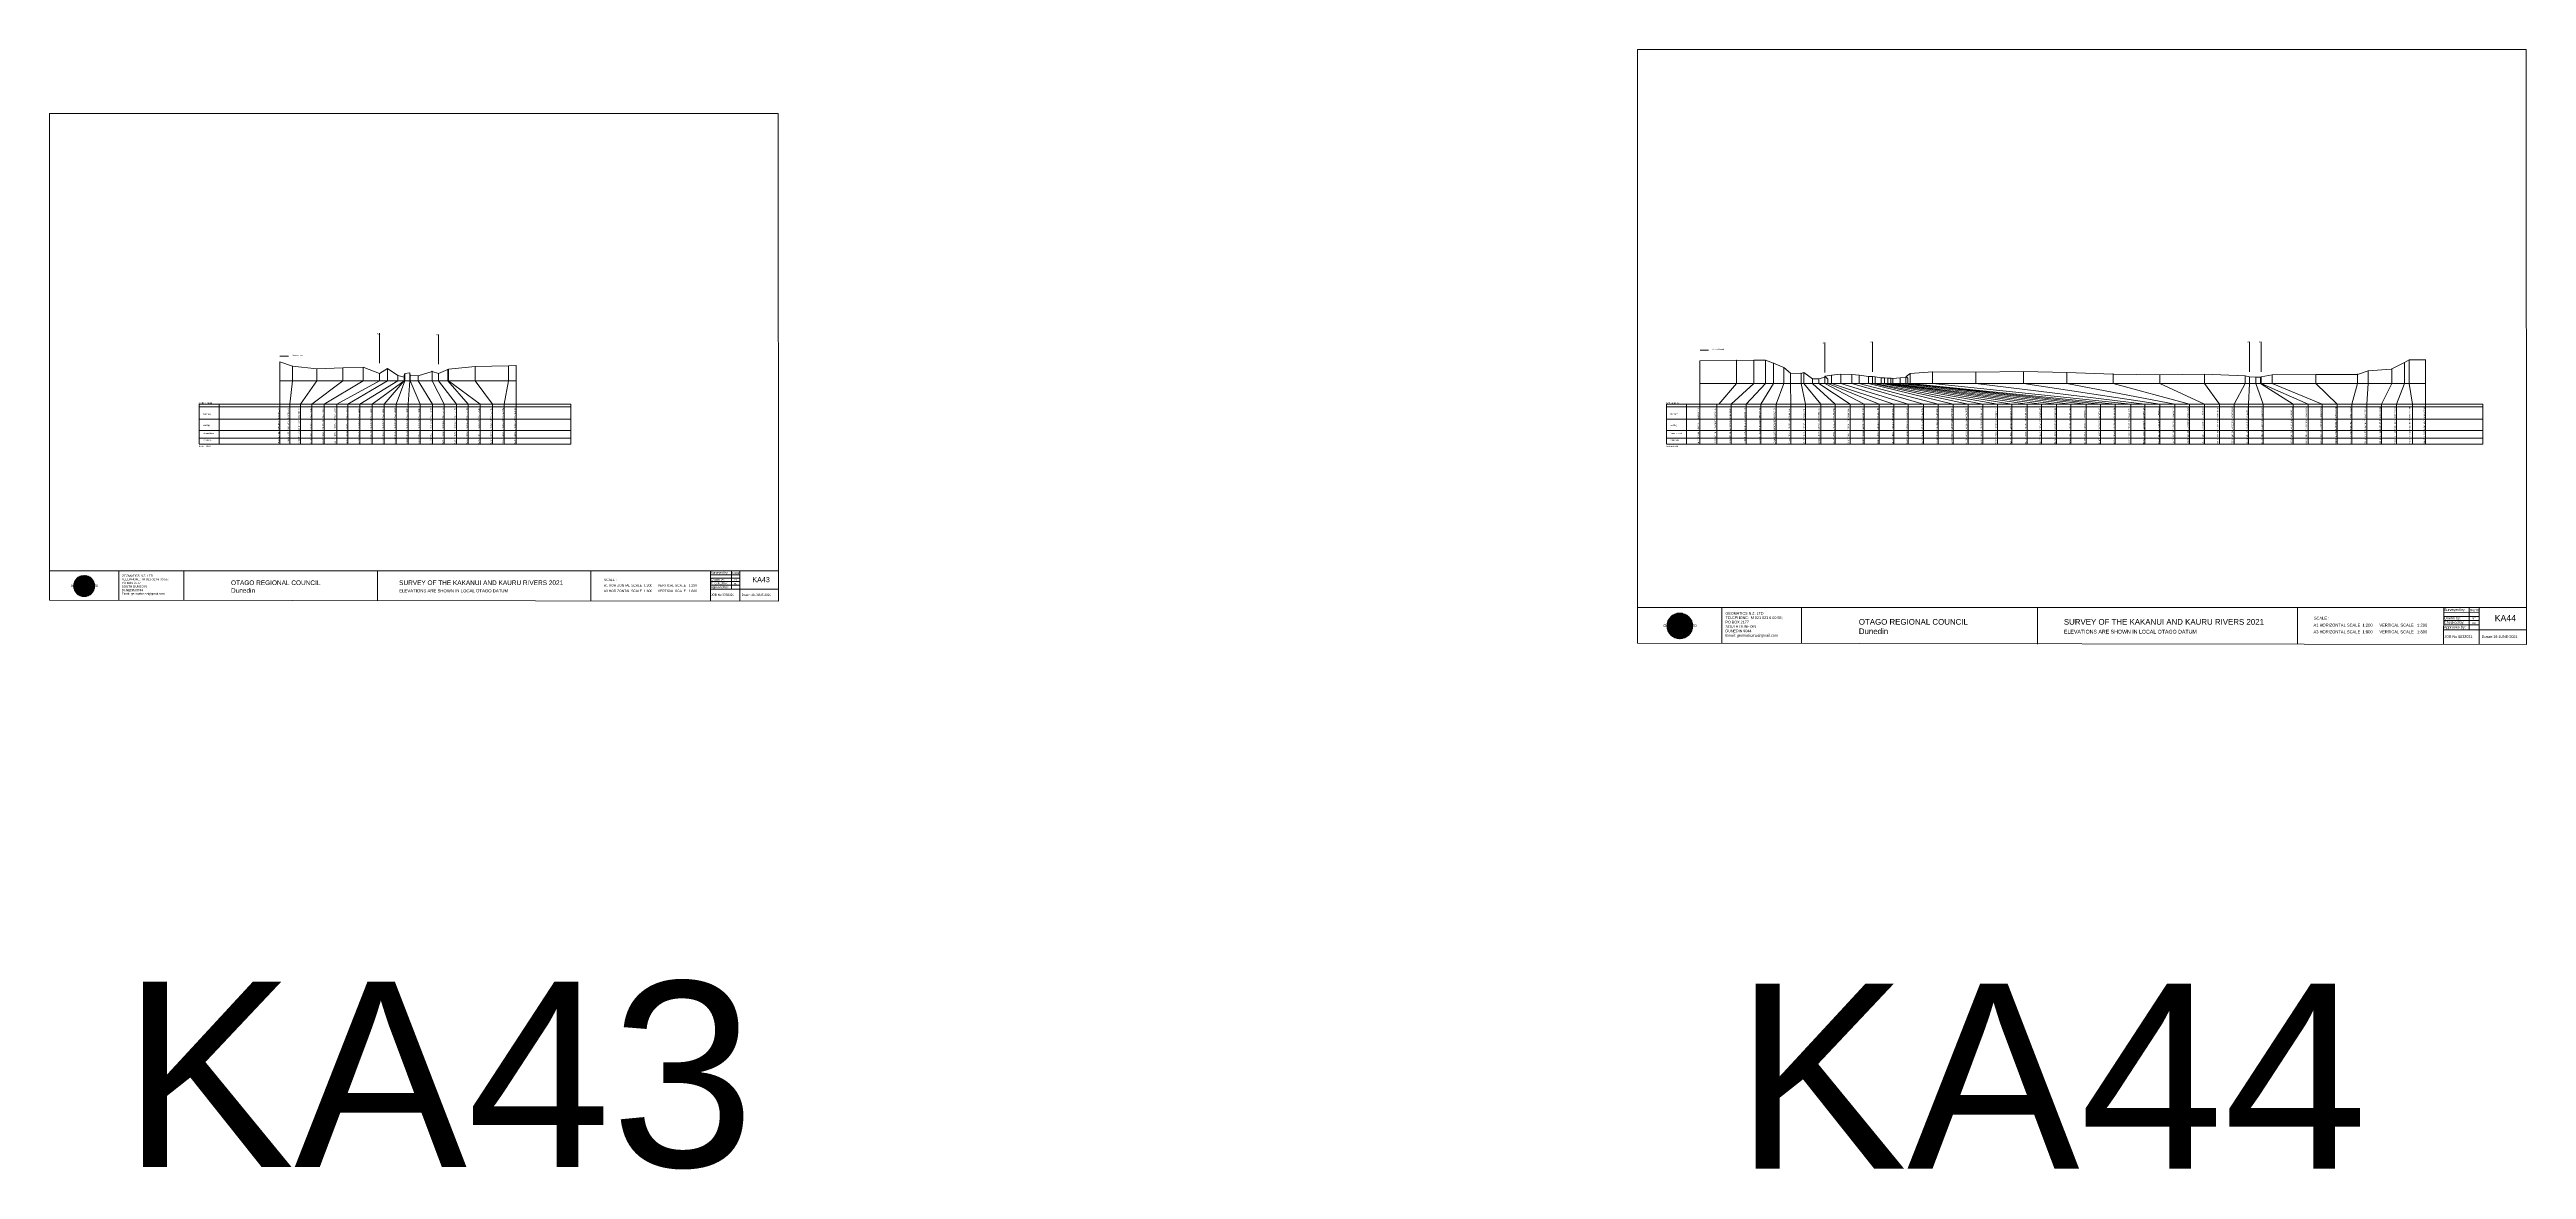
# Model space of a CAD drawing. Header units: millimetres. Extents: x -4102225 to 11595281, y -18031110 to 2286893.
# Drawn here: x 7920192 to 8775796, y -164450 to 222595 of the extents above; entities that cross this region are included whole.
import ezdxf

# ---------------------------------------------------------------- set-up
doc = ezdxf.new("R2010")
doc.units = ezdxf.units.MM
doc.header["$PDMODE"] = 35
doc.header["$PDSIZE"] = 20
doc.layers.get('0').update_dxf_attribs({"lineweight": 0})
doc.layers.add('geo', color=7, linetype='Continuous', lineweight=0)
doc.styles.get("Standard").update_dxf_attribs({"font": 'arial.ttf'})

# ---------------------------------------------------------------- blocks, each defined once
blk = doc.blocks.new('Geomatics_Circle_SPT')
at = {"layer": 'geo', "color": 2, "linetype": 'Continuous', "lineweight": 0}
for p, q in [((0, 25.2), (-25.2, 0)), ((-24.7, 4.9), (-4.9, 24.7)), ((-24.7, -4.9), (4.9, 24.7)), ((4.9, -24.7), (-24.7, 4.9)), ((-24.7, 0), (0, -24.7)), ((-9.7, 23.3), (-23.3, 9.6)), ((9.7, 23.3), (-23.3, -9.7)), ((-23.3, 9.7), (9.7, -23.3)), ((-21, 14), (-14, 21)), ((-21, -14), (14, 21)), ((14, -21), (-21, 14)), ((0, 0), (-17.8, 17.8)), ((0, 0), (-17.8, -17.8)), ((-14, 21), (21, -14)), ((21, 14), (-14, -21)), ((23.3, -9.7), (-9.7, 23.3)), ((-9.7, -23.3), (23.3, 9.7)), ((-4.9, 24.7), (24.7, -4.9)), ((24.7, 4.9), (-4.9, -24.7)), ((25.2, 0), (0, 25.2)), ((0, 0), (17.8, 17.8)), ((0, 0), (17.8, -17.8)), ((0, -24.8), (25.2, 0)), ((4.9, 24.7), (24.7, 4.9)), ((23.3, 9.7), (9.7, 23.3)), ((14, 21), (21, 14)), ((17.8, 18.1), (17.8, 18.1)), ((-4.9, -24.7), (-24.7, -4.9)), ((-23.3, -9.7), (-9.7, -23.3)), ((-14, -21), (-21, -14)), ((-17.8, -17.8), (-17.8, -17.8)), ((24.7, -4.9), (4.9, -24.7)), ((4.9, -24.7), (4.9, -24.7)), ((9.7, -23.3), (23.3, -9.7)), ((21, -14), (14, -21)), ((18.1, -17.8), (18.1, -17.8))]:
    blk.add_line(p, q, dxfattribs=at)
at = {"layer": 'geo', "color": 1, "linetype": 'Continuous', "lineweight": 0}
for p, q in [((-25.2, 0), (9.7, 23.3)), ((-25.2, 0), (-9.6, 23.3)), ((-25.2, 0), (23.3, 9.7)), ((-25.2, 0), (-23.3, 9.7)), ((-23.3, -9.7), (-25.2, 0)), ((-9.6, -23.3), (-25.2, 0)), ((9.7, -23.3), (-25.2, 0)), ((-4.9, 24.8), (-24.7, -4.9)), ((4.9, 24.7), (-24.7, 4.9)), ((14, 21), (-24.7, -4.9)), ((-14, 21), (-24.7, 4.9)), ((21, 14), (-24.7, 4.9)), ((-21, 14), (-24.7, -4.9)), ((0, 0), (-24.7, 4.9)), ((-24.7, 4.9), (-21, -14)), ((-24.7, 4.9), (-4.9, -24.7)), ((-24.7, 4.9), (14, -21)), ((-24.7, 4.9), (-24.7, 4.9)), ((0, 0), (-24.7, -4.9)), ((-23.3, 9.7), (0, 25.2)), ((-23.3, -9.6), (0, 25.2)), ((-23.3, -9.6), (17.8, 17.8)), ((-23.3, 9.7), (-17.8, 17.9)), ((-23.3, -9.6), (-17.8, 17.9)), ((-23.3, 9.7), (17.8, 17.8)), ((-17.8, -17.8), (-23.3, 9.7)), ((0, -25.2), (-23.3, 9.7)), ((-23.3, 9.7), (17.8, -17.8)), ((-23.3, 9.7), (25.2, 0)), ((-23.3, 9.4), (-23.3, 9.4)), ((-23.3, -9.7), (25.2, 0)), ((4.9, 24.8), (-21, -14)), ((-4.9, 24.7), (-21, 14)), ((14, 21), (-21, 14)), ((-14, 21), (-21, -14)), ((0, 0), (-21, 14)), ((-21, 14), (-14, -21)), ((-21, 14), (4.9, -24.7)), ((-21, 14), (-21, 14)), ((24.7, 4.9), (-21, 14)), ((0, 0), (-21, -14)), ((-17.9, 17.6), (-17.9, 17.6)), ((-17.8, 17.8), (9.7, 23.3)), ((-17.8, 17.8), (-9.6, 23.3)), ((-17.8, -17.8), (9.7, 23.3)), ((-17.8, -17.8), (-9.7, 23.3)), ((-9.7, -23.3), (-17.8, 17.8)), ((-17.8, 17.8), (9.7, -23.3)), ((-17.8, 17.8), (23.3, -9.6)), ((-17.8, 17.8), (23.3, 9.7)), ((-17.8, -17.8), (23.3, 9.7)), ((4.9, 24.7), (-14, 21)), ((-4.9, 24.7), (-14, -20.9)), ((0, 0), (-14, 21)), ((-14, 21), (-4.9, -24.7)), ((-14, 21), (-14, 21)), ((24.7, -4.9), (-14, 21)), ((21, 14), (-14, 21)), ((-14, -21), (24.7, 4.9)), ((0, 0), (-14, -21)), ((-9.8, 23.1), (-9.8, 23.1)), ((-9.7, 23.3), (0, 25.2)), ((-9.7, 23.3), (0, -25.2)), ((-9.7, -23.3), (0, 25.2)), ((-9.6, 23.3), (17.8, -17.8)), ((-9.6, 23.3), (25.2, 0)), ((-9.6, 23.3), (17.8, 17.8)), ((-9.6, -23.3), (17.8, 17.9)), ((25.2, 0), (-9.6, -23.3)), ((0, 0), (-4.9, 24.7)), ((-4.9, 24.7), (-4.9, 24.7)), ((21, -14), (-4.9, 24.7)), ((24.8, 4.9), (-4.9, 24.7)), ((14, 21), (-4.9, 24.7)), ((-4.9, -24.7), (21, 14)), ((0, 0), (-4.9, -24.7)), ((-0.2, 25.1), (-0.2, 25.1)), ((0, 25.2), (9.7, -23.3)), ((0, 25.2), (23.3, -9.7)), ((0, 25.2), (23.3, 9.7)), ((0, 25.2), (9.7, 23.3)), ((0, 0), (4.9, 24.7)), ((0, -25.2), (9.7, 23.3)), ((0, 0), (14, 21)), ((0, 0), (21, 14)), ((23.3, 9.7), (0, -25.2)), ((0, 0), (24.8, 4.9)), ((0, 0), (4.9, -24.7)), ((0, 0), (14, -21)), ((0, 0), (21, -14)), ((0, 0), (24.8, -4.9)), ((21, 14), (4.9, 24.8)), ((14, -21), (4.9, 24.7)), ((24.7, -4.9), (4.9, 24.7)), ((4.9, 24.7), (4.9, 24.7)), ((4.9, -24.7), (14, 21)), ((4.9, -24.7), (24.7, 4.9)), ((9.4, 23.3), (9.4, 23.3)), ((9.7, 23.3), (17.8, -17.8)), ((9.7, 23.3), (25.2, 0)), ((9.7, 23.3), (17.8, 17.9)), ((17.8, 17.8), (9.7, -23.3)), ((25.2, 0), (9.7, -23.3)), ((21, -14), (14, 21)), ((24.7, 4.9), (14, 21)), ((14, 21), (14, 21)), ((14, -21), (21, 14)), ((17.6, 17.9), (17.6, 17.9)), ((17.8, 17.8), (23.3, -9.7)), ((17.8, 17.8), (23.3, 9.7)), ((23.3, 9.7), (17.8, -17.8)), ((24.7, -4.9), (21, 14)), ((21, 14), (21, 14)), ((21, -14), (24.7, 4.9)), ((23.1, 9.8), (23.1, 9.8)), ((23.3, 9.7), (25.2, 0)), ((25.2, 0), (23.3, -9.6)), ((24.7, 4.9), (24.7, 4.9)), ((25.1, 0.2), (25.1, 0.2)), ((-25.2, 0), (23.3, -9.7)), ((-25.1, -0.2), (-25.1, -0.2)), ((-24.7, -4.9), (-24.7, -4.9)), ((-24.7, -4.9), (-14, -21)), ((-24.7, -4.9), (4.9, -24.7)), ((-24.7, -4.9), (21, -14)), ((-17.8, -17.8), (-23.3, -9.7)), ((0, -25.2), (-23.3, -9.6)), ((17.8, -17.8), (-23.3, -9.6)), ((-23.1, -9.8), (-23.1, -9.8)), ((-21, -14), (24.7, -4.9)), ((-21, -14), (-21, -14)), ((-21, -14), (-4.9, -24.7)), ((-21, -14), (14, -21)), ((23.3, -9.7), (-17.8, -17.8)), ((-9.6, -23.3), (-17.8, -17.8)), ((9.7, -23.3), (-17.8, -17.8)), ((-17.6, -17.9), (-17.6, -17.9)), ((-14, -21), (21, -14)), ((-14, -21), (-14, -21)), ((-14, -21), (4.9, -24.7)), ((17.8, -17.8), (-9.7, -23.3)), ((0, -25.2), (-9.7, -23.3)), ((-9.4, -23.3), (-9.4, -23.3)), ((-4.9, -24.7), (24.7, -4.9)), ((-4.9, -24.7), (14, -21)), ((-4.9, -24.7), (-4.9, -24.7)), ((23.3, -9.6), (0, -25.2)), ((9.7, -23.3), (0, -25.2)), ((0.2, -25.1), (0.2, -25.1)), ((4.9, -24.7), (21, -14)), ((4.9, -24.7), (4.9, -24.7)), ((17.8, -17.8), (9.7, -23.3)), ((9.8, -23.1), (9.8, -23.1)), ((14, -21), (24.7, -4.9)), ((14, -21), (14, -21)), ((23.3, -9.6), (17.8, -17.8)), ((17.9, -17.6), (17.9, -17.6)), ((21, -14), (21, -14)), ((23.3, -9.4), (23.3, -9.4)), ((24.7, -4.9), (24.7, -4.9))]:
    blk.add_line(p, q, dxfattribs=at)
at = {"layer": 'geo', "color": 114, "linetype": 'Continuous', "lineweight": 0}
for p, q in [((17.9, 17.8), (-25.2, 0)), ((-24.7, 4.9), (14, 21)), ((-24.7, -4.9), (21, 14)), ((-14, -21), (-24.7, 4.9)), ((9.7, 23.3), (-23.3, 9.7)), ((0, 0), (-23.3, 9.7)), ((-23.3, 9.7), (-9.7, -23.3)), ((0, 0), (-23.3, -9.7)), ((-4.9, -24.7), (-21, 14)), ((-20.9, 14), (4.9, 24.7)), ((24.8, 4.9), (-20.9, -14)), ((0, 25.2), (-17.8, 17.8)), ((-17.8, 17.8), (0, -25.2)), ((-14, 21), (-4.9, 24.7)), ((4.9, -24.7), (-14, 21)), ((0, 0), (-9.7, 23.3)), ((0, 0), (-9.7, -23.3)), ((-4.9, 24.7), (14, -21)), ((17.8, -17.8), (0, 25.2)), ((0, 0), (9.7, 23.3)), ((0, 0), (23.3, 9.7)), ((0, 0), (9.7, -23.3)), ((0, 0), (23.3, -9.7)), ((4.9, 24.7), (21, -14)), ((23.3, -9.7), (9.7, 23.3)), ((14, 21), (24.7, -4.9)), ((25.2, 0), (17.8, 17.8)), ((21, 14), (24.7, 4.9)), ((-25.2, 0), (-17.8, -17.8)), ((-21, -14), (-24.7, -4.9)), ((-17.8, -17.8), (25.2, 0)), ((24.8, -4.9), (-14, -21)), ((-9.6, -23.3), (23.3, -9.7)), ((21, -14), (-4.9, -24.8)), ((0, -25.2), (17.9, -17.8)), ((14, -21), (4.9, -24.8))]:
    blk.add_line(p, q, dxfattribs=at)
at = {"layer": 'geo', "color": 250, "linetype": 'Continuous', "lineweight": 0}
for p, q in [((0, 0), (-25.2, 0)), ((24.7, 4.9), (-24.7, 4.9)), ((-24.7, 4.9), (-24.7, -4.9)), ((-23.3, 9.7), (23.3, 9.7)), ((-23.3, 9.7), (-23.3, 9.7)), ((-23.3, -9.7), (-23.3, 9.7)), ((21, 14), (-21, 14)), ((-21, 14), (-21, -14)), ((-17.8, 17.8), (17.8, 17.8)), ((-17.8, -17.8), (-17.8, 17.8)), ((-14, 21), (-14, 21)), ((14, 21), (-14, 21)), ((-14, 20.9), (-14, -21)), ((-9.7, 23.3), (9.7, 23.3)), ((-9.7, -23.3), (-9.7, 23.3)), ((-4.9, 24.7), (4.9, 24.7)), ((-4.9, 24.7), (-4.9, -24.7)), ((0, 0), (0, 25.2)), ((0, 0), (0, -25.2)), ((0, 0), (25.2, 0)), ((4.9, 24.7), (4.9, -24.7)), ((9.7, -23.3), (9.7, 23.3)), ((14, 21), (14, -21)), ((17.8, -17.8), (17.8, 17.8)), ((21, 14), (21, 14)), ((21, -14), (21, 14)), ((23.3, 9.7), (23.3, -9.7)), ((24.7, 4.9), (24.7, 4.9)), ((24.7, -4.9), (24.7, 4.9)), ((-24.7, -4.9), (24.7, -4.9)), ((23.3, -9.7), (-23.3, -9.7)), ((-21, -14), (21, -14)), ((17.8, -17.8), (-17.8, -17.8)), ((-14, -21), (14, -21)), ((9.7, -23.3), (-9.7, -23.3)), ((-4.9, -24.7), (4.9, -24.7))]:
    blk.add_line(p, q, dxfattribs=at)
blk = doc.blocks.new('GeomaticsNZ TITLE BLOCK')
at = {"color": 7, "linetype": 'Continuous', "lineweight": 0}
for p, q in [((0, 94.9), (0, 1579.2)), ((0, 1579.2), (2363.4, 1579.2)), ((2363.4, 1579.2), (2364, 94.9)), ((2364, 94.9), (0, 94.9)), ((0, 94.9), (0, 0)), ((15.9, 94.9), (2364, 94.9)), ((224.3, 95.2), (224.3, -0.3)), ((2364, 94.9), (382.6, 94.9)), ((435.8, 95.2), (435.8, -0.7)), ((1063.4, 94.9), (1063.4, -2.4)), ((1755.4, 94.9), (1755.4, -2.6)), ((2143.9, 94.9), (2143.7, -3)), ((2143.9, 81.9), (2238.6, 81.7)), ((2143.9, 71), (2238.6, 71)), ((2211.5, 94.9), (2211.5, 36.1)), ((2238.6, 94.8), (2238.6, -3.2)), ((2364, -3.5), (2364, 94.9)), ((0, 0), (2364, -3.5)), ((2143.6, 60.4), (2238.6, 60.4)), ((2143.8, 48.6), (2238.6, 48.6)), ((2143.8, 35.4), (2364, 35.3))]:
    blk.add_line(p, q, dxfattribs=at)
at = {"color": 7, "linetype": 'Continuous', "lineweight": 0, "xscale": 1.36, "yscale": 1.36, "zscale": 1.36}
blk.add_blockref('Geomatics_Circle_SPT', (112.4, 45.7), dxfattribs=at)
at = {"color": 7, "linetype": 'Continuous', "lineweight": 0}
for s, p in [('PK&RR', (2213.2, 84.8)), ('ST', (2220.3, 63.6)), ('PK', (2220.4, 50.6))]:
    blk.add_text(s, height=5, dxfattribs=at).set_placement(p)
at = {"color": 7, "linetype": 'Continuous', "lineweight": 0, "attachment_point": 1}
for s, width, heights, insert, char_height in [('{\\C256;GEOMATICS N.Z. LTD                   \\PTELEPHONE:  M 021 023 6 00 55;\\PPO BOX 2177\\PSOUTH DUNEDIN\\PDUNEDIN 9044\\PEmail: geomaticsnz@gmail.com}', 3535.727, [94.7], (234, 82.7), 7), ('{\\C256;Surveyed by:}', 3535.727, [0], (2144.7, 92.4), 7), ('{\\C256;Drawn by:}', 3535.727, [0], (2145.8, 70.4), 7), ('{\\C256;Geomatics N.Z. LTD                   }', 125.079, [15.8], (68.8, 49.9), 7), ('{\\C256;OTAGO REGIONAL COUNCIL\\PDunedin}', 3535.727, [0], (588.6, 64), 15), ('{\\C256;SURVEY OF THE KAKANUI AND KAURU RIVERS 2021}', 3535.727, [0], (1133.8, 64), 15), ('{\\C256;ELEVATIONS ARE SHOWN IN LOCAL OTAGO DATUM}', 3535.727, [0], (1134.1, 35.4), 10), ('{\\C256;Approved by:}', 3535.727, [0], (2144.7, 45.9), 7), ('{\\C256;Checked by:}', 3535.727, [0], (2144.7, 58.6), 7), ('{\\C256;JOB No 0032021}', 3535.727, [0], (2145.3, 20.8), 7), ('{\\C256;Drawn:16-JUNE-2021}', 3535.727, [0], (2244.7, 20.7), 7)]:
    blk.add_mtext_dynamic_manual_height_columns(s, width=width, gutter_width=159, heights=heights, dxfattribs=dict(at, insert=insert, char_height=char_height))

msp = doc.modelspace()

# ---------------------------------------------------------------- linework, layer by layer
at = {"lineweight": 0}
for p, q in [((8034171, 114158), (8034171, 124517)), ((8054543, 113801), (8054543, 124160)), ((8533474, 110972), (8533474, 121330)), ((8549952, 111239), (8549952, 121598)), ((8680158, 111239), (8680158, 121598)), ((8684151, 111239), (8684151, 121598)), ((7999732, 114623), (7999732, 86176)), ((8004159, 113113), (8004159, 108050)), ((8012544, 112262), (8012544, 108050)), ((8021513, 112572), (8021513, 108050)), ((8028512, 112821), (8028512, 108050)), ((8036953, 112341), (8036953, 108050)), ((8052318, 111370), (8052318, 108050)), ((8057789, 112070), (8057789, 108050)), ((8057990, 112110), (8057990, 108050)), ((8067241, 113059), (8067241, 108050)), ((8078705, 113289), (8078705, 108050)), ((8081337, 113389), (8081337, 86176)), ((7999732, 108050), (8081337, 108050)), ((8004159, 108050), (8003147, 100000)), ((8012544, 108050), (8006825, 100000)), ((8021513, 108050), (8010826, 100000)), ((8028512, 108050), (8015012, 100000)), ((8034171, 108050), (8019382, 100000)), ((8036953, 108050), (8023260, 100000)), ((8040508, 108050), (8027425, 100000)), ((8042718, 108050), (8031585, 100000)), ((8034171, 110581), (8034171, 108050)), ((8042705, 108050), (8035745, 100000)), ((8042927, 108050), (8039882, 100000)), ((8040508, 109981), (8040508, 108050)), ((8042705, 109311), (8042705, 108050)), ((8042718, 110071), (8042718, 108050)), ((8042927, 110581), (8042927, 108050)), ((8044660, 108050), (8044094, 100000)), ((8044660, 110811), (8044660, 108050)), ((8044719, 109931), (8044719, 108050)), ((8044719, 108050), (8048245, 100000)), ((8047575, 109770), (8047575, 108050)), ((8047575, 108050), (8052517, 100000)), ((8052318, 108050), (8056559, 100000)), ((8054543, 110581), (8054543, 108050)), ((8054543, 108050), (8060734, 100000)), ((8057789, 108050), (8064786, 100000)), ((8057990, 108050), (8068933, 100000)), ((8067241, 108050), (8073156, 100000)), ((8078705, 108050), (8077192, 100000)), ((7971834, 100000), (7971834, 86303)), ((7971834, 100000), (8100209, 100000)), ((7971834, 99154), (8100209, 99154)), ((7971834, 94831), (8100209, 94831)), ((7978736, 100000), (7978736, 86176)), ((8003147, 86176), (8003147, 100000)), ((8006825, 86176), (8006825, 100000)), ((8010826, 86176), (8010826, 100000)), ((8015012, 86176), (8015012, 100000)), ((8019382, 86176), (8019382, 100000)), ((8023260, 86176), (8023260, 100000)), ((8027425, 86176), (8027425, 100000)), ((8031585, 86176), (8031585, 100000)), ((8035745, 86176), (8035745, 100000)), ((8039882, 86176), (8039882, 100000)), ((8044094, 86176), (8044094, 100000)), ((8048245, 86176), (8048245, 100000)), ((8052517, 86176), (8052517, 100000)), ((8056559, 86176), (8056559, 100000)), ((8060734, 86176), (8060734, 100000)), ((8064786, 86176), (8064786, 100000)), ((8068933, 86176), (8068933, 100000)), ((8073156, 86176), (8073156, 100000)), ((8077192, 86176), (8077192, 100000)), ((8100209, 100000), (8100209, 86176)), ((8478736, 100000), (8478736, 86303)), ((8478736, 100000), (8760749, 100000)), ((8478736, 99154), (8760749, 99154)), ((8478736, 94831), (8760749, 94831)), ((8485638, 100000), (8485638, 86176)), ((7971834, 90886), (8100209, 90886)), ((7971834, 88326), (8100209, 88326)), ((7971834, 86176), (8100209, 86176)), ((8478736, 90886), (8760749, 90886)), ((8478736, 88326), (8760749, 88326)), ((8478736, 86176), (8760749, 86176))]:
    msp.add_line(p, q, dxfattribs=at)
at = {"color": 1, "lineweight": 0}
for p, q in [((7999796, 116673), (8002703, 116673)), ((8490361, 118744), (8493268, 118744))]:
    msp.add_line(p, q, dxfattribs=at)
for p, q in [((8490279, 115037), (8490279, 86176)), ((8760749, 100000), (8760749, 86176))]:
    msp.add_line(p, q)
at = {"linetype": 'Continuous', "lineweight": 0}
for p, q in [((8502969, 115177), (8502969, 107146)), ((8508963, 115257), (8508963, 107146)), ((8512928, 115247), (8512928, 107146)), ((8515758, 114156), (8515758, 107146)), ((8519241, 112666), (8519241, 107146)), ((8602046, 111316), (8602046, 107146)), ((8721139, 111554), (8721139, 107146)), ((8729344, 112124), (8729344, 107146)), ((8733630, 114384), (8733630, 107146)), ((8735325, 115334), (8735325, 107146)), ((8502969, 107146), (8496790, 100000)), ((8508963, 107146), (8501117, 100000)), ((8512928, 107146), (8506302, 100000)), ((8515758, 107146), (8511351, 100000)), ((8519241, 107146), (8516581, 100000)), ((8521576, 110786), (8521576, 107146)), ((8521576, 107146), (8521714, 100000)), ((8525206, 110686), (8525206, 107146)), ((8526221, 110936), (8526221, 107146)), ((8529156, 108816), (8529156, 107146)), ((8531308, 108776), (8531308, 107146)), ((8533469, 109336), (8533469, 107146)), ((8533474, 109666), (8533474, 107146)), ((8533474, 109666), (8534461, 108663)), ((8534461, 108663), (8534461, 107146)), ((8535788, 110006), (8535788, 107146)), ((8538957, 110386), (8538957, 107146)), ((8542739, 110286), (8542739, 107146)), ((8545256, 110086), (8545300, 107135)), ((8548525, 109626), (8548525, 107146)), ((8549952, 109586), (8549952, 107146)), ((8550854, 109436), (8550854, 107146)), ((8552857, 109086), (8552857, 107146)), ((8554096, 109006), (8554096, 107146)), ((8555194, 108976), (8555194, 107146)), ((8556272, 108976), (8556272, 107146)), ((8556919, 108946), (8556919, 107146)), ((8559449, 109116), (8559449, 107146)), ((8561393, 109346), (8561393, 107146)), ((8561472, 109596), (8562105, 108991)), ((8562105, 108991), (8562105, 107146)), ((8562931, 110636), (8562931, 107146)), ((8570672, 111186), (8570672, 107146)), ((8585536, 111076), (8585536, 107146)), ((8585536, 107146), (8644000, 100000)), ((8602046, 107146), (8649108, 100000)), ((8617019, 110985), (8617019, 107146)), ((8617019, 107146), (8654381, 100000)), ((8632977, 110445), (8632977, 107146)), ((8632977, 107146), (8659380, 100000)), ((8649173, 110165), (8649173, 107146)), ((8649173, 107146), (8664609, 100000)), ((8664579, 110405), (8664579, 107146)), ((8664579, 107146), (8669709, 100000)), ((8678641, 109835), (8678641, 107146)), ((8680109, 109515), (8680109, 107146)), ((8682290, 109345), (8682290, 107146)), ((8683895, 109305), (8683895, 107146)), ((8684151, 109505), (8684151, 107146)), ((8687943, 110165), (8687943, 107146)), ((8703092, 110315), (8703092, 107146)), ((8717488, 110334), (8717488, 107196)), ((8496150, 86176), (8496150, 100000)), ((8501117, 86176), (8501117, 100000)), ((8506302, 86176), (8506302, 100000)), ((8511351, 86176), (8511351, 100000)), ((8516581, 86176), (8516581, 100000)), ((8521714, 86176), (8521714, 100000)), ((8526778, 86176), (8526778, 100000)), ((8532014, 86176), (8532014, 100000)), ((8536963, 86176), (8536963, 100000)), ((8542142, 86176), (8542142, 100000)), ((8547051, 86176), (8547051, 100000)), ((8552174, 86176), (8552174, 100000)), ((8557278, 86176), (8557278, 100000)), ((8562215, 86176), (8562215, 100000)), ((8567552, 86176), (8567552, 100000)), ((8572586, 86176), (8572586, 100000)), ((8577772, 86176), (8577772, 100000)), ((8588036, 86176), (8588036, 100000)), ((8593092, 86176), (8593092, 100000)), ((8598003, 86176), (8598003, 100000)), ((8603291, 86176), (8603291, 100000)), ((8608280, 86176), (8608280, 100000)), ((8613427, 86176), (8613427, 100000)), ((8618413, 86176), (8618413, 100000)), ((8623738, 86176), (8623738, 100000)), ((8628636, 86176), (8628636, 100000)), ((8633750, 86176), (8633750, 100000)), ((8639137, 86176), (8639137, 100000)), ((8644000, 86176), (8644000, 100000)), ((8649108, 86176), (8649108, 100000)), ((8654381, 86176), (8654381, 100000)), ((8659380, 86176), (8659380, 100000)), ((8664609, 86176), (8664609, 100000)), ((8669709, 86176), (8669709, 100000)), ((8674844, 86176), (8674844, 100000))]:
    msp.add_line(p, q, dxfattribs=at)
at = {"color": 7}
for p, q in [((8740920, 115394), (8740920, 86176)), ((8490279, 107146), (8740920, 107146))]:
    msp.add_line(p, q, dxfattribs=at)
at = {"color": 7, "linetype": 'Continuous', "lineweight": 0}
for p, q in [((8525206, 107146), (8526778, 100000)), ((8526221, 107146), (8532014, 100000)), ((8529156, 107146), (8536963, 100000)), ((8531308, 107146), (8542142, 100000)), ((8533474, 107146), (8547051, 100000)), ((8534461, 107146), (8552174, 100000)), ((8535788, 107146), (8557278, 100000)), ((8538957, 107146), (8562215, 100000)), ((8542739, 107146), (8567552, 100000)), ((8545256, 107146), (8572586, 100000)), ((8548525, 107146), (8577772, 100000)), ((8549952, 107146), (8582931, 100000)), ((8550854, 107146), (8588036, 100000)), ((8552857, 107146), (8593092, 100000)), ((8554096, 107146), (8598003, 100000)), ((8555194, 107146), (8603291, 100000)), ((8556272, 107146), (8608280, 100000)), ((8556919, 107146), (8613427, 100000)), ((8559449, 107146), (8618413, 100000)), ((8561393, 107146), (8623738, 100000)), ((8562105, 107146), (8628636, 100000)), ((8562931, 107146), (8633750, 100000)), ((8570672, 107146), (8639137, 100000)), ((8678641, 107146), (8674844, 100000)), ((8680109, 107146), (8679836, 100000)), ((8682290, 107146), (8684818, 100000)), ((8683895, 107146), (8695241, 100000)), ((8684151, 107146), (8700342, 100000)), ((8687943, 107146), (8705250, 100000)), ((8703092, 107146), (8710406, 100000)), ((8717488, 107196), (8715440, 100000)), ((8721139, 107146), (8720617, 100000)), ((8729344, 107146), (8725712, 100000)), ((8733630, 107146), (8730945, 100000)), ((8735325, 107146), (8736472, 100000)), ((8679836, 86176), (8679836, 100000)), ((8684818, 86176), (8684818, 100000)), ((8695241, 86176), (8695241, 100000)), ((8700342, 86176), (8700342, 100000)), ((8705250, 86176), (8705250, 100000)), ((8710406, 86176), (8710406, 100000)), ((8715440, 86176), (8715440, 100000)), ((8720617, 86176), (8720617, 100000)), ((8725712, 86176), (8725712, 100000)), ((8730945, 86176), (8730945, 100000)), ((8736472, 100000), (8736472, 86176))]:
    msp.add_line(p, q, dxfattribs=at)
at = {"color": 4, "linetype": 'Continuous', "lineweight": 0}
msp.add_line((8582931, 86176), (8582931, 100000), dxfattribs=at)
at = {"color": 1}
for points in [[(7999732, 114623), (8004159, 113113), (8012544, 112262), (8021513, 112572), (8028512, 112821), (8034171, 110581), (8036953, 112341), (8040508, 109981), (8042705, 109311), (8042705, 110071), (8042927, 110581), (8044660, 110811), (8044719, 109931), (8047575, 109770), (8052318, 111370), (8054543, 110581), (8057789, 112070), (8057990, 112110), (8067241, 113059), (8078705, 113289), (8081337, 113389)], [(8490279, 115037), (8502969, 115177), (8508963, 115257), (8512928, 115257), (8515758, 114156), (8519241, 112666), (8521576, 110786), (8525206, 110686), (8526221, 110936), (8529156, 108816), (8531308, 108776), (8533469, 109336), (8533474, 109666), (8535788, 110006), (8538957, 110386), (8542739, 110286), (8545256, 110086), (8548525, 109626), (8549952, 109586), (8550854, 109436), (8552857, 109086), (8554096, 109086), (8555194, 108976), (8556272, 108976), (8556919, 108946), (8559449, 109116), (8561393, 109346), (8561472, 109596), (8562931, 110636), (8570672, 111186), (8585536, 111076), (8602046, 111316), (8617019, 110985), (8632977, 110445), (8649173, 110165), (8664579, 110405), (8678641, 109835), (8680109, 109515), (8682290, 109345), (8683895, 109345), (8684151, 109505), (8687943, 110165), (8703092, 110315), (8717488, 110334), (8721139, 111554), (8729060, 112124), (8733630, 114384), (8735325, 115334), (8740920, 115394)]]:
    msp.add_lwpolyline(points, dxfattribs=at)
at = {"color": 7}
for p in [(7999732, 114623), (8004159, 113113), (8012544, 112262), (8021513, 112572), (8028512, 112821), (8036953, 112341), (8052318, 111370), (8057789, 112070), (8057990, 112110), (8067241, 113059), (8078705, 113289), (8081337, 113389), (8490279, 115037), (8502969, 115177), (8508963, 115257), (8512928, 115247), (8515758, 114156), (8519241, 112666), (8602046, 111316), (8721139, 111554), (8729344, 112124), (8733630, 114384), (8735325, 115334), (8740920, 115394), (8034171, 110581), (8040508, 109981), (8042705, 109311), (8042718, 110071), (8042927, 110581), (8044660, 110811), (8044719, 109931), (8047575, 109770), (8054543, 110581), (8521576, 110786), (8525206, 110686), (8526221, 110936), (8529156, 108816), (8531308, 108776), (8533469, 109336), (8533474, 109666), (8535788, 110006), (8538957, 110386), (8542739, 110286), (8545256, 110086), (8548525, 109626), (8549952, 109586), (8550854, 109436), (8552857, 109086), (8554096, 109006), (8555194, 108976), (8556272, 108976), (8556919, 108946), (8559449, 109116), (8561393, 109346), (8561472, 109596), (8562931, 110636), (8570672, 111186), (8585536, 111076), (8617019, 110985), (8632977, 110445), (8649173, 110165), (8664579, 110405), (8678641, 109835), (8680109, 109515), (8682290, 109345), (8683895, 109305), (8684151, 109505), (8687943, 110165), (8703092, 110315), (8717488, 110334)]:
    msp.add_point(p, dxfattribs=at)
at = {"lineweight": 0}
msp.add_point((7971834, 100000), dxfattribs=at)
msp.add_point((7971834, 100000), dxfattribs=at)
at = {"color": 7, "lineweight": 0}
msp.add_point((8478736, 100000), dxfattribs=at)
msp.add_point((8478736, 100000), dxfattribs=at)

# ---------------------------------------------------------------- block references
for p, xscale, yscale, zscale in [((8468726, 17460), 129.8950617620501, 129.8950617620501, 129.8950617620501), ((7920192, 32309), 106.5053773992074, 106.5053773992074, 106.5053773992074)]:
    msp.add_blockref('GeomaticsNZ TITLE BLOCK', p, dxfattribs=dict(at, xscale=xscale, yscale=yscale, zscale=zscale))

# ---------------------------------------------------------------- texts
at = {"lineweight": 0}
for s, height, p in [('Ground Level', 473.07, (8003988, 116673)), ('Ground Level', 473.07, (8494553, 118744)), ('DATUM 100.00', 473.07, (7971767, 100136)), ('Northing', 473.1, (7973278, 96387)), ('DATUM 100.00', 473.07, (8478669, 100136)), ('Northing', 473.1, (8480180, 96387)), ('Section KA43', 473.07, (7971767, 85258)), ('Ground Level', 473.07, (7973226, 89739)), ('Chainage', 473.1, (7973228, 87414)), ('Easting', 473.1, (7973209, 92528)), ('Section KA44', 473.07, (8478669, 85258)), ('Ground Level', 473.07, (8480128, 89739)), ('Chainage', 473.1, (8480130, 87414)), ('Easting', 473.1, (8480111, 92528))]:
    msp.add_text(s, height=height, dxfattribs=at).set_placement(p)
for s, p in [(' -0.27  114.62  1430186.47  4997181.57', (7999565, 86154)), ('  4.16  113.11  1430182.19  4997182.61', (8002910, 86167)), (' 12.54  112.26  1430174.06  4997184.67', (8006618, 86100)), (' 21.51  112.57  1430165.37  4997186.89', (8010761, 86155)), (' 28.51  112.82  1430158.61  4997188.71', (8014904, 86155)), (' 34.17  110.58  1430153.13  4997190.12', (8019048, 86146)), (' 36.95  112.34  1430150.34  4997190.43', (8023191, 86146)), (' 40.51  109.98  1430146.67  4997190.33', (8027335, 86167)), (' 42.70  109.31  1430144.40  4997190.21', (8031478, 86167)), (' 42.72  110.07  1430144.43  4997190.42', (8035621, 86167)), (' 42.93  110.58  1430144.22  4997190.44', (8039765, 86167)), (' 44.66  110.81  1430142.48  4997190.58', (8043908, 86167)), (' 44.72  109.93  1430142.50  4997190.97', (8048052, 86167)), (' 47.58  109.77  1430139.81  4997192.04', (8052195, 86167)), (' 52.32  111.37  1430135.57  4997194.70', (8056338, 86147)), (' 54.54  110.58  1430133.34  4997194.96', (8060482, 86147)), (' 57.79  112.07  1430130.00  4997194.96', (8064625, 86147)), (' 57.99  112.11  1430129.81  4997195.03', (8068769, 86147)), (' 67.24  113.06  1430120.82  4997197.21', (8072912, 86149)), (' 78.71  113.29  1430109.68  4997199.92', (8077056, 86143)), (' 81.34  113.39  1430107.29  4997201.23', (8081199, 86147)), (' -9.72  115.04  1430346.57  4996648.21', (8490002, 86154)), ('  2.97  115.18  1430338.50  4996638.46', (8495884, 86155)), ('  8.96  115.26  1430333.89  4996634.49', (8500987, 86147)), (' 12.93  115.25  1430331.48  4996631.32', (8506090, 86100)), (' 15.76  114.16  1430329.33  4996629.45', (8511193, 86100)), (' 19.24  112.67  1430326.82  4996627.03', (8516296, 86100)), (' 21.58  110.79  1430324.95  4996625.59', (8521399, 86155)), (' 25.21  110.69  1430322.56  4996622.85', (8526502, 86155)), (' 26.22  110.94  1430321.56  4996622.41', (8531605, 86155)), (' 29.16  108.82  1430319.57  4996620.25', (8536707, 86155)), (' 31.31  108.78  1430318.23  4996618.55', (8541810, 86146)), (' 33.47  109.34  1430316.36  4996617.36', (8546913, 86146)), (' 33.47  109.67  1430315.77  4996617.96', (8552016, 86146)), (' 35.79  110.01  1430314.28  4996616.17', (8557119, 86146)), (' 38.96  110.39  1430312.74  4996613.22', (8562222, 86146)), (' 42.74  110.29  1430310.82  4996609.82', (8567325, 86167)), (' 45.26  110.09  1430309.07  4996608.01', (8572428, 86167)), (' 48.52  109.63  1430306.65  4996605.80', (8577531, 86167)), (' 49.95  109.59  1430304.86  4996605.55', (8582634, 86167)), (' 50.85  109.44  1430304.61  4996604.53', (8587737, 86147)), (' 52.86  109.09  1430303.92  4996602.42', (8592840, 86147)), (' 54.10  109.01  1430303.38  4996601.23', (8597943, 86147)), (' 55.19  108.98  1430302.78  4996600.29', (8603046, 86147)), (' 56.27  108.98  1430301.97  4996599.57', (8608149, 86147)), (' 56.92  108.95  1430300.57  4996600.00', (8613252, 86147)), (' 59.45  109.12  1430299.21  4996597.80', (8618355, 86147)), (' 61.39  109.35  1430297.84  4996596.42', (8623458, 86149)), (' 61.47  109.60  1430297.82  4996596.33', (8628561, 86149)), (' 62.93  110.64  1430296.85  4996595.24', (8633664, 86149)), (' 70.67  111.19  1430291.91  4996589.26', (8638767, 86143)), (' 85.54  111.08  1430282.82  4996577.43', (8643870, 86147)), ('102.05  111.32  1430271.08  4996565.79', (8648973, 86100)), ('117.02  110.99  1430260.52  4996555.16', (8654076, 86100)), ('132.98  110.45  1430249.82  4996543.32', (8659179, 86100)), ('149.17  110.17  1430239.41  4996530.89', (8664282, 86100)), ('164.58  110.41  1430229.19  4996519.36', (8669385, 86100)), ('178.64  109.84  1430219.31  4996509.34', (8674488, 86100))]:
    msp.add_text(s, height=500, rotation=90).set_placement(p)
at = {"color": 7}
for s, p in [('180.11  109.52  1430218.49  4996508.10', (8679590, 86100)), ('182.29  109.35  1430217.15  4996506.37', (8684693, 86100)), ('183.89  109.31  1430216.15  4996505.11', (8694899, 86100)), ('184.15  109.51  1430216.00  4996504.90', (8700002, 86100)), ('187.94  110.17  1430213.52  4996502.03', (8705105, 86100)), ('203.09  110.32  1430204.85  4996489.45', (8710208, 86155)), ('217.49  110.33  1430195.14  4996478.82', (8715311, 86155)), ('221.14  111.55  1430192.57  4996476.22', (8720414, 86155)), ('229.34  112.12  1430187.43  4996469.81', (8725517, 86155)), ('233.63  114.38  1430184.69  4996466.51', (8730620, 86155)), ('235.33  115.33  1430183.68  4996465.14', (8735723, 86155)), ('240.92  115.39  1430180.04  4996460.89', (8740826, 86155))]:
    msp.add_text(s, height=500, rotation=90, dxfattribs=at).set_placement(p)
at = {"color": 7, "lineweight": 0}
for s, height, p in [('A1 HORIZONTAL SCALE  1:200      VERTICAL SCALE   1:200 ', 823.57, (8111652, 36986)), ('A3 HORIZONTAL SCALE  1:800      VERTICAL SCALE   1:800', 823.57, (8111652, 35083)), ('SCALE :  ', 823.6, (8111734, 38947)), ('KA43', 1764.8, (8162980, 38516)), ('SCALE :  ', 1004.4, (8702332, 25555)), ('KA44', 2152.4, (8764833, 25030)), ('A1 HORIZONTAL SCALE  1:200      VERTICAL SCALE   1:200 ', 1004.44, (8702232, 23164)), ('A3 HORIZONTAL SCALE  1:800      VERTICAL SCALE   1:800', 1004.44, (8702232, 20843)), ('KA43', 63997, (7945117, -163542)), ('KA44', 63997, (8502190, -164181))]:
    msp.add_text(s, height=height, dxfattribs=at).set_placement(p)
at = {"lineweight": 0, "char_height": 500, "attachment_point": 1, "rotation": 90}
for insert in [(8033383, 123975), (8053756, 123700), (8532686, 120789), (8549164, 121138), (8679370, 121138), (8683363, 121138)]:
    msp.add_mtext_dynamic_manual_height_columns('W', width=4277.93, gutter_width=12.5, heights=[0], dxfattribs=dict(at, insert=insert))

doc.saveas('drawing.dxf')
